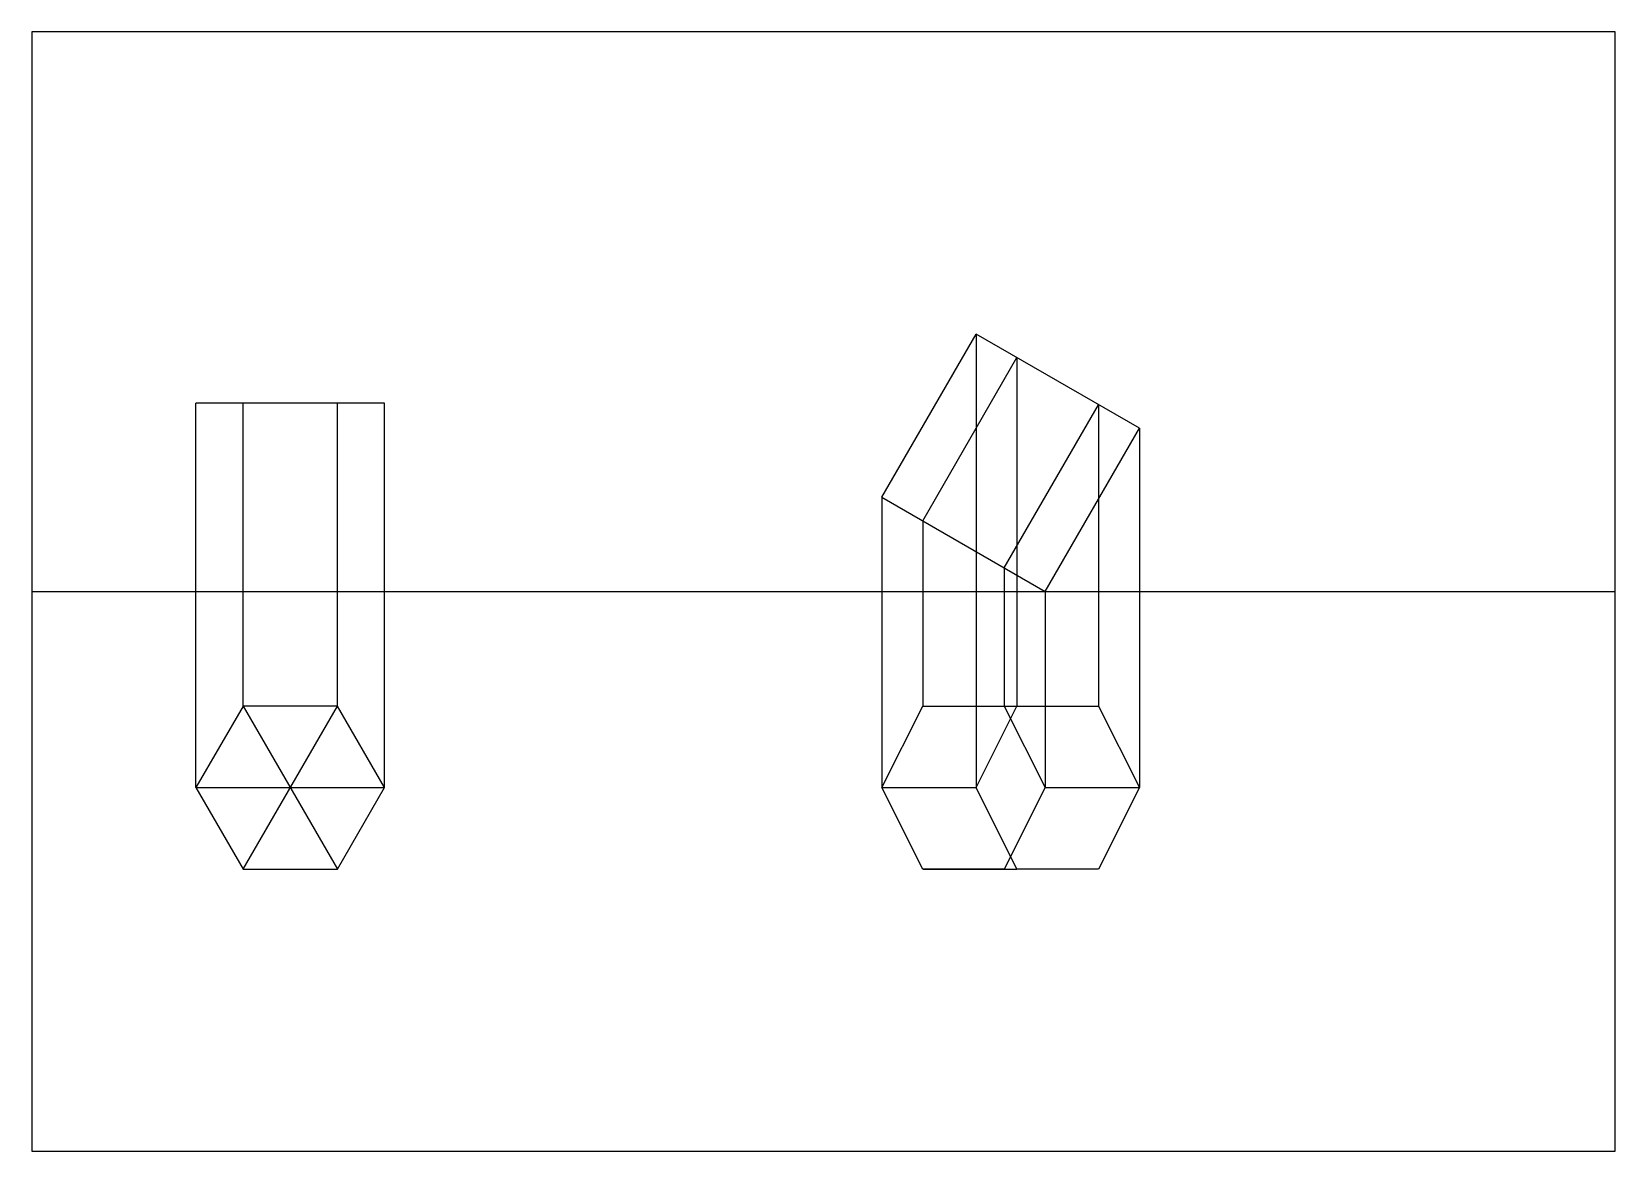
# Model space of a CAD drawing. Header units: millimetres. Extents: x 0 to 420, y 0 to 297.
import ezdxf

# ---------------------------------------------------------------- set-up
doc = ezdxf.new("R2010")
doc.units = ezdxf.units.MM
doc.header["$MEASUREMENT"] = 0

msp = doc.modelspace()

# ---------------------------------------------------------------- linework, layer by layer
for p, q in [((225.48, 173.5), (250.48, 216.8)), ((293.78, 191.8), (250.48, 216.8)), ((236.3, 167.25), (261.3, 210.55)), ((43.57, 148.5), (43.57, 198.5)), ((93.57, 198.5), (43.57, 198.5)), ((56.07, 148.5), (56.07, 198.5)), ((81.07, 148.5), (81.07, 198.5)), ((93.57, 148.5), (93.57, 198.5)), ((257.95, 154.75), (282.95, 198.05)), ((268.78, 148.5), (293.78, 191.8)), ((225.48, 173.5), (268.78, 148.5)), ((0, 148.5), (420, 148.5)), ((43.57, 96.47), (43.57, 148.5)), ((56.07, 118.12), (56.07, 148.5)), ((81.07, 118.12), (81.07, 148.5)), ((93.57, 96.47), (93.57, 148.5)), ((56.07, 118.12), (81.07, 74.82)), ((56.07, 74.82), (81.07, 118.12)), ((225.48, 96.47), (236.3, 118.12)), ((236.3, 118.12), (257.95, 118.12)), ((236.3, 118.12), (261.3, 118.12)), ((250.48, 96.47), (261.3, 118.12)), ((257.95, 118.12), (268.78, 96.47)), ((261.3, 118.12), (282.95, 118.12)), ((282.95, 118.12), (293.78, 96.47)), ((43.57, 96.47), (93.57, 96.47)), ((236.3, 74.82), (225.48, 96.47)), ((225.48, 96.47), (250.48, 96.47)), ((261.3, 74.82), (250.48, 96.47)), ((268.78, 96.47), (257.95, 74.82)), ((268.78, 96.47), (293.78, 96.47)), ((293.78, 96.47), (282.95, 74.82)), ((257.95, 74.82), (236.3, 74.82)), ((236.3, 74.82), (261.3, 74.82)), ((282.95, 74.82), (261.3, 74.82))]:
    msp.add_line(p, q)
at = {"color": 240, "true_color": 0xed1f24}
for p, q in [((250.48, 216.8), (250.48, 96.47)), ((261.3, 210.55), (261.3, 118.12)), ((282.95, 198.05), (282.95, 118.12)), ((293.78, 191.8), (293.78, 96.47)), ((225.48, 173.5), (225.48, 96.47)), ((236.3, 167.25), (236.3, 118.12)), ((257.95, 154.75), (257.95, 118.12)), ((268.78, 148.5), (268.78, 96.47))]:
    msp.add_line(p, q, dxfattribs=at)
for points in [[(0, 0), (420, 0), (420, 297), (0, 297)], [(56.07, 74.82), (81.07, 74.82), (93.57, 96.47), (81.07, 118.12), (56.07, 118.12), (43.57, 96.47)]]:
    msp.add_lwpolyline(points, close=True)

doc.saveas('drawing.dxf')
